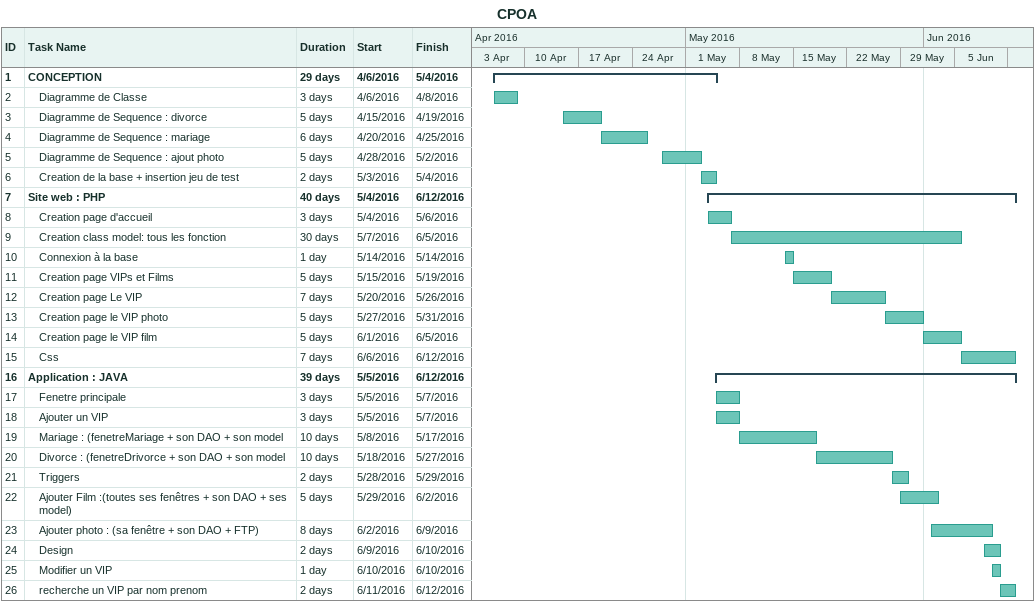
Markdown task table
CPOA

| ID | Level | Task | Duration | Start | Finish |
|---|---|---|---|---|---|
| 1 | 1 | **CONCEPTION** | 29d | 2016-04-06 | 2016-05-04 |
| 2 | 2 | Diagramme de Classe | 3d | 2016-04-06 | 2016-04-08 |
| 3 | 2 | Diagramme de Sequence : divorce | 5d | 2016-04-15 | 2016-04-19 |
| 4 | 2 | Diagramme de Sequence : mariage | 6d | 2016-04-20 | 2016-04-25 |
| 5 | 2 | Diagramme de Sequence : ajout photo | 5d | 2016-04-28 | 2016-05-02 |
| 6 | 2 | Creation de la base + insertion jeu de test | 2d | 2016-05-03 | 2016-05-04 |
| 7 | 1 | **Site web : PHP** | 40d | 2016-05-04 | 2016-06-12 |
| 8 | 2 | Creation page d'accueil | 3d | 2016-05-04 | 2016-05-06 |
| 9 | 2 | Creation class model: tous les fonction | 30d | 2016-05-07 | 2016-06-05 |
| 10 | 2 | Connexion à la base | 1d | 2016-05-14 | 2016-05-14 |
| 11 | 2 | Creation page VIPs et Films | 5d | 2016-05-15 | 2016-05-19 |
| 12 | 2 | Creation page Le VIP | 7d | 2016-05-20 | 2016-05-26 |
| 13 | 2 | Creation page le VIP photo | 5d | 2016-05-27 | 2016-05-31 |
| 14 | 2 | Creation page le VIP film | 5d | 2016-06-01 | 2016-06-05 |
| 15 | 2 | Css | 7d | 2016-06-06 | 2016-06-12 |
| 16 | 1 | **Application : JAVA** | 39d | 2016-05-05 | 2016-06-12 |
| 17 | 2 | Fenetre principale | 3d | 2016-05-05 | 2016-05-07 |
| 18 | 2 | Ajouter un VIP | 3d | 2016-05-05 | 2016-05-07 |
| 19 | 2 | Mariage : (fenetreMariage + son DAO + son model | 10d | 2016-05-08 | 2016-05-17 |
| 20 | 2 | Divorce : (fenetreDrivorce + son DAO + son model | 10d | 2016-05-18 | 2016-05-27 |
| 21 | 2 | Triggers | 2d | 2016-05-28 | 2016-05-29 |
| 22 | 2 | Ajouter Film :(toutes ses fenêtres + son DAO + ses model) | 5d | 2016-05-29 | 2016-06-02 |
| 23 | 2 | Ajouter photo : (sa fenêtre + son DAO + FTP) | 8d | 2016-06-02 | 2016-06-09 |
| 24 | 2 | Design | 2d | 2016-06-09 | 2016-06-10 |
| 25 | 2 | Modifier un VIP | 1d | 2016-06-10 | 2016-06-10 |
| 26 | 2 | recherche un VIP par nom prenom | 2d | 2016-06-11 | 2016-06-12 |
